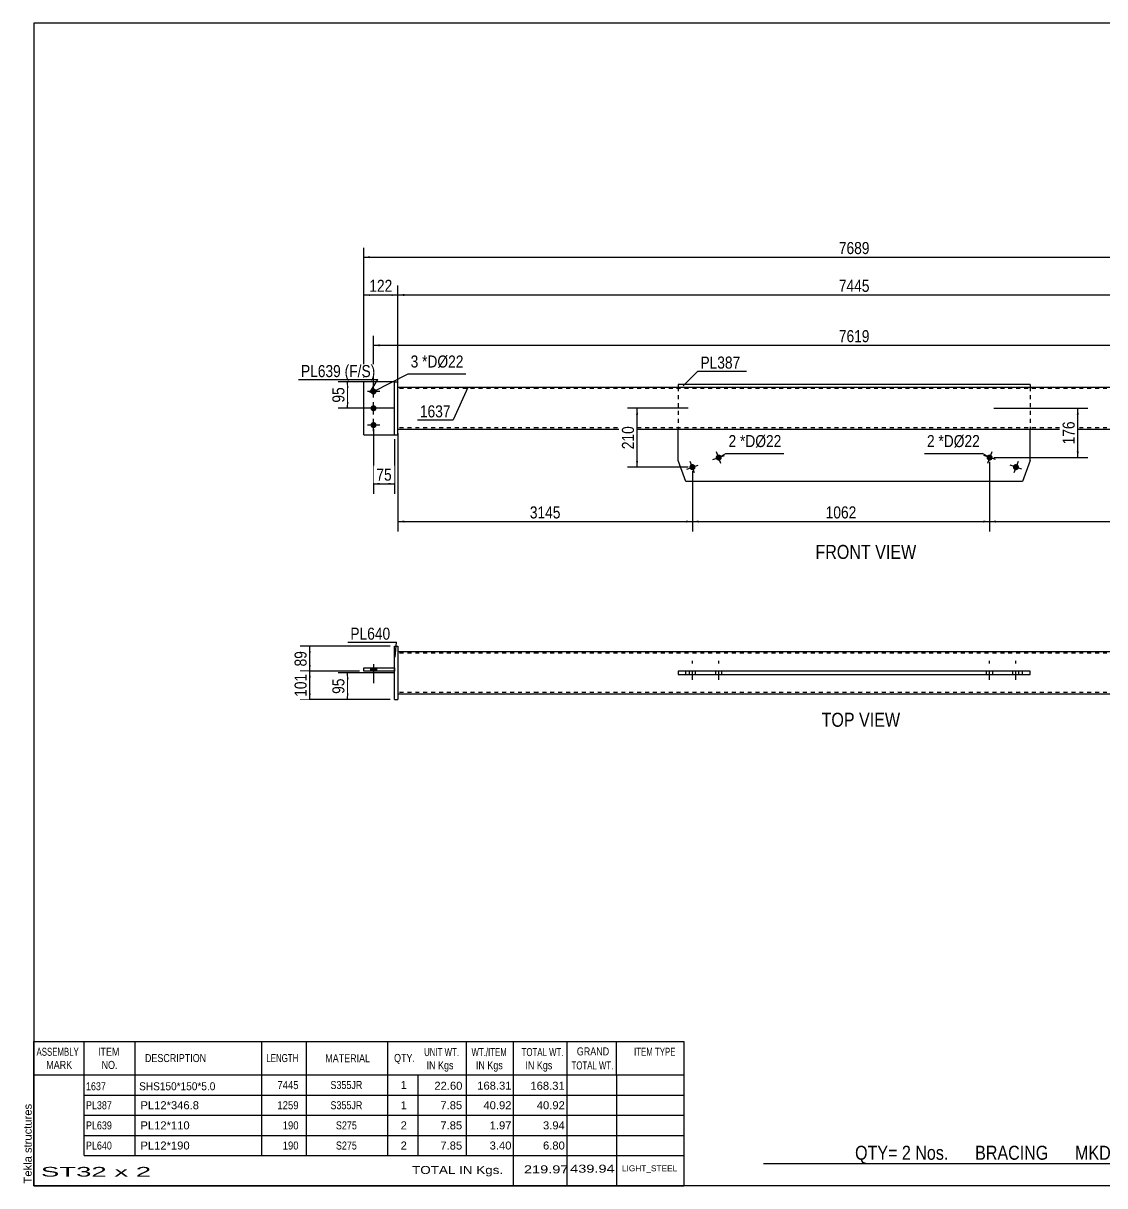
# Model space of a CAD drawing. Header units: millimetres. Extents: x 2 to 405, y 5 to 282.
# Drawn here: x 2.5 to 260.2, y 5 to 282 of the extents above; entities that cross this region are included whole.
import ezdxf

# ---------------------------------------------------------------- set-up
doc = ezdxf.new("R2010")
doc.units = ezdxf.units.MM
doc.linetypes.add('DXK_LINE_DOT1', pattern=[1.8814, 0.9407, -0.9407])
doc.linetypes.add('DXK_LINE_DOT2', pattern=[3.9198, 1.9599, -1.9599])
doc.styles.add('Arial', font='ARIAL.TTF', dxfattribs={"height": 0.2})
doc.styles.add('Arial Narrow', font='ARIALN.TTF', dxfattribs={"height": 0.2})

# ---------------------------------------------------------------- blocks, each defined once
blk = doc.blocks.new('Unknown-629094939-1772')
at = {"color": 5, "linetype": 'Continuous'}
for p, q in [((405, 282), (5, 282)), ((5, 282), (5, 5)), ((405, 5), (405, 282)), ((5, 5), (405, 5))]:
    blk.add_line(p, q, dxfattribs=at)
at = {"color": 174, "linetype": 'Continuous', "style": 'Arial'}
blk.add_text('Tekla structures', height=1.9102, rotation=90, dxfattribs=at).set_placement((4.5, 5.5))
blk = doc.blocks.new('Unknown-629094939-11 - 1222')
at = {"color": 0, "linetype": 'Continuous'}
blk.add_wipeout([(215.31, 154.35), (215.31, 157.85), (191.24, 157.85), (191.24, 154.35)], dxfattribs=at)
at = {"color": 6, "linetype": 'Continuous', "style": 'Arial Narrow'}
blk.add_text('FRONT VIEW', height=3.34, dxfattribs=at).set_placement((191.24, 154.35))
blk = doc.blocks.new('Unknown-629094939-12 - 1253')
at = {"color": 0, "linetype": 'Continuous'}
blk.add_wipeout([(211.45, 114.35), (211.45, 117.85), (192.7, 117.85), (192.7, 114.35)], dxfattribs=at)
at = {"color": 6, "linetype": 'Continuous', "style": 'Arial Narrow'}
blk.add_text('TOP VIEW', height=3.34, dxfattribs=at).set_placement((192.7, 114.35))
blk = doc.blocks.new('Part-629094939-1238 - 1222')
at = {"color": 2, "linetype": 'Continuous'}
for p, q in [((158.52, 195.92), (158.52, 195.25)), ((242.43, 195.92), (158.52, 195.92)), ((242.43, 195.92), (242.43, 195.25)), ((158.52, 177.81), (158.52, 185.25)), ((242.43, 177.81), (242.43, 185.25)), ((160.34, 172.8), (158.52, 177.81)), ((242.43, 177.81), (240.6, 172.8)), ((240.6, 172.8), (160.34, 172.8))]:
    blk.add_line(p, q, dxfattribs=at)
at = {"color": 7, "linetype": 'DXK_LINE_DOT1'}
for p, q in [((158.52, 195.25), (158.52, 185.25)), ((242.43, 195.25), (242.43, 185.25))]:
    blk.add_line(p, q, dxfattribs=at)
blk = doc.blocks.new('Part-629094939-1241 - 1222')
at = {"color": 2, "linetype": 'Continuous'}
for p, q in [((83.62, 183.92), (83.62, 196.58)), ((90.95, 196.58), (83.62, 196.58)), ((83.62, 183.92), (90.95, 183.92))]:
    blk.add_line(p, q, dxfattribs=at)
at = {"color": 7, "linetype": 'DXK_LINE_DOT1'}
blk.add_line((90.95, 183.92), (90.95, 196.58), dxfattribs=at)
blk = doc.blocks.new('Part-629094939-1242 - 1222')
at = {"color": 2, "linetype": 'Continuous'}
for p, q in [((90.95, 183.92), (90.95, 196.58)), ((90.95, 196.58), (91.75, 196.58)), ((91.75, 183.92), (91.75, 196.58)), ((90.95, 183.92), (91.75, 183.92))]:
    blk.add_line(p, q, dxfattribs=at)
blk = doc.blocks.new('Part-629094939-1243 - 1222')
at = {"color": 2, "linetype": 'Continuous'}
for p, q in [((91.75, 195.25), (125.08, 195.25)), ((125.18, 195.25), (275.76, 195.25)), ((275.86, 195.25), (309.19, 195.25)), ((91.75, 185.25), (125.08, 185.25)), ((125.18, 185.25), (275.76, 185.25)), ((275.86, 185.25), (309.19, 185.25))]:
    blk.add_line(p, q, dxfattribs=at)
at = {"color": 7, "linetype": 'DXK_LINE_DOT1'}
for p, q in [((91.75, 185.25), (91.75, 195.25)), ((125.08, 194.92), (91.75, 194.92)), ((275.76, 194.92), (125.18, 194.92)), ((309.19, 194.92), (275.86, 194.92)), ((309.19, 185.25), (309.19, 195.25)), ((125.08, 185.58), (91.75, 185.58)), ((275.76, 185.58), (125.18, 185.58)), ((309.19, 185.58), (275.86, 185.58))]:
    blk.add_line(p, q, dxfattribs=at)
blk = doc.blocks.new('Bolt-629094939-1244 - 1222')
at = {"linetype": 'Continuous'}
for points in [[(167.95, 179.19, -1), (168.45, 177.81, -1)], [(161.68, 176.91, -1), (162.19, 175.53, -1)]]:
    blk.add_hatch(color=3, dxfattribs=at).paths.add_polyline_path(points)
at = {"color": 3, "linetype": 'Continuous'}
for p, q in [((162.44, 174.84), (161.43, 177.6)), ((166.82, 178), (169.58, 179)), ((168.7, 177.12), (167.7, 179.88)), ((160.56, 175.72), (163.31, 176.72))]:
    blk.add_line(p, q, dxfattribs=at)
blk = doc.blocks.new('Bolt-629094939-1245 - 1222')
at = {"linetype": 'Continuous'}
for points in [[(232.49, 177.81, -1), (232.99, 179.19, -1)], [(238.76, 175.53, -1), (239.26, 176.91, -1)]]:
    blk.add_hatch(color=3, dxfattribs=at).paths.add_polyline_path(points)
at = {"color": 3, "linetype": 'Continuous'}
for p, q in [((234.12, 178), (231.37, 179)), ((233.25, 179.88), (232.24, 177.12)), ((239.51, 177.6), (238.51, 174.84)), ((240.39, 175.72), (237.63, 176.72))]:
    blk.add_line(p, q, dxfattribs=at)
blk = doc.blocks.new('Bolt-629094939-1247 - 1222')
at = {"linetype": 'Continuous'}
for points in [[(85.95, 193.52, -1), (85.95, 194.98, -1)], [(85.95, 189.52, -1), (85.95, 190.98, -1)], [(85.95, 185.52, -1), (85.95, 186.98, -1)]]:
    blk.add_hatch(color=3, dxfattribs=at).paths.add_polyline_path(points)
at = {"color": 3, "linetype": 'Continuous'}
for p, q in [((87.42, 194.25), (84.48, 194.25)), ((85.95, 192.78), (85.95, 195.72)), ((85.95, 188.78), (85.95, 191.72)), ((87.42, 190.25), (84.48, 190.25)), ((87.42, 186.25), (84.48, 186.25)), ((85.95, 184.78), (85.95, 187.72))]:
    blk.add_line(p, q, dxfattribs=at)
blk = doc.blocks.new('Part-629094939-1254 - 1253')
at = {"color": 2, "linetype": 'Continuous'}
for p, q in [((242.43, 127.58), (158.52, 127.58)), ((158.52, 127.58), (158.52, 126.78)), ((242.43, 126.78), (242.43, 127.58)), ((158.52, 126.78), (242.43, 126.78))]:
    blk.add_line(p, q, dxfattribs=at)
at = {"color": 7, "linetype": 'DXK_LINE_DOT1'}
for p, q in [((160.34, 126.78), (160.34, 127.58)), ((240.6, 126.78), (240.6, 127.58))]:
    blk.add_line(p, q, dxfattribs=at)
blk = doc.blocks.new('Part-629094939-1257 - 1253')
at = {"color": 2, "linetype": 'Continuous'}
for p, q in [((83.62, 128.38), (90.95, 128.38)), ((83.62, 127.58), (83.62, 128.38)), ((90.95, 127.58), (83.62, 127.58)), ((90.95, 128.38), (90.95, 127.58))]:
    blk.add_line(p, q, dxfattribs=at)
blk = doc.blocks.new('Part-629094939-1258 - 1253')
at = {"color": 2, "linetype": 'Continuous'}
for p, q in [((90.95, 120.85), (90.95, 133.52)), ((90.95, 133.52), (91.75, 133.52)), ((91.75, 133.52), (91.75, 120.85)), ((90.95, 120.85), (91.75, 120.85))]:
    blk.add_line(p, q, dxfattribs=at)
blk = doc.blocks.new('Part-629094939-1259 - 1253')
at = {"color": 2, "linetype": 'Continuous'}
for p, q in [((125.08, 132.18), (91.75, 132.18)), ((275.76, 132.18), (125.18, 132.18)), ((309.19, 132.18), (275.86, 132.18)), ((91.75, 122.18), (125.08, 122.18)), ((125.18, 122.18), (275.76, 122.18)), ((275.86, 122.18), (309.19, 122.18))]:
    blk.add_line(p, q, dxfattribs=at)
at = {"color": 7, "linetype": 'DXK_LINE_DOT1'}
for p, q in [((91.75, 132.18), (91.75, 122.18)), ((125.08, 131.85), (91.75, 131.85)), ((275.76, 131.85), (125.18, 131.85)), ((309.19, 131.85), (275.86, 131.85)), ((309.19, 122.18), (309.19, 132.18)), ((242.43, 127.58), (158.52, 127.58)), ((158.52, 127.58), (158.52, 126.78)), ((242.43, 126.78), (242.43, 127.58)), ((158.52, 126.78), (242.43, 126.78)), ((125.08, 122.52), (91.75, 122.52)), ((275.76, 122.52), (125.18, 122.52)), ((309.19, 122.52), (275.86, 122.52))]:
    blk.add_line(p, q, dxfattribs=at)
blk = doc.blocks.new('Bolt-629094939-1260 - 1253')
at = {"color": 3, "linetype": 'DXK_LINE_DOT2'}
for p, q in [((161.2, 126.78), (161.2, 127.58)), ((161.93, 125.52), (161.93, 130.05)), ((162.67, 126.78), (162.67, 127.58)), ((167.47, 126.78), (167.47, 127.58)), ((168.2, 125.52), (168.2, 130.05)), ((168.93, 126.78), (168.93, 127.58))]:
    blk.add_line(p, q, dxfattribs=at)
blk = doc.blocks.new('Bolt-629094939-1261 - 1253')
at = {"color": 3, "linetype": 'DXK_LINE_DOT2'}
for p, q in [((232.01, 126.78), (232.01, 127.58)), ((232.74, 125.52), (232.74, 130.05)), ((233.48, 126.78), (233.48, 127.58)), ((238.27, 126.78), (238.27, 127.58)), ((239.01, 125.52), (239.01, 130.05)), ((239.74, 126.78), (239.74, 127.58))]:
    blk.add_line(p, q, dxfattribs=at)
blk = doc.blocks.new('Bolt-629094939-1263 - 1253')
at = {"linetype": 'Continuous'}
blk.add_hatch(color=3, dxfattribs=at).paths.add_polyline_path([(85.22, 127.58), (86.68, 127.58), (86.68, 128.38), (85.22, 128.38)])
blk.add_hatch(color=3, dxfattribs=at).paths.add_polyline_path([(85.22, 127.58), (86.68, 127.58), (86.68, 128.38), (85.22, 128.38)])
blk.add_hatch(color=3, dxfattribs=at).paths.add_polyline_path([(85.22, 127.58), (86.68, 127.58), (86.68, 128.38), (85.22, 128.38)])
at = {"color": 3, "linetype": 'Continuous'}
for p, q in [((85.22, 128.38), (85.22, 127.58)), ((85.22, 128.38), (85.22, 127.58)), ((85.22, 128.38), (85.22, 127.58)), ((85.95, 129.25), (85.95, 124.72)), ((85.95, 129.25), (85.95, 124.72)), ((85.95, 129.25), (85.95, 124.72)), ((86.68, 128.38), (86.68, 127.58)), ((86.68, 128.38), (86.68, 127.58)), ((86.68, 128.38), (86.68, 127.58))]:
    blk.add_line(p, q, dxfattribs=at)
blk = doc.blocks.new('StraightDimension-629094939-1321 - 1222')
at = {"linetype": 'Continuous'}
for points in [[(234.24, 163), (232.74, 163.25), (234.24, 163.5)], [(307.69, 163.5), (309.19, 163.25), (307.69, 163)]]:
    blk.add_hatch(color=7, dxfattribs=at).paths.add_polyline_path(points)
at = {"color": 7, "linetype": 'Continuous'}
for p, q in [((309.19, 184.25), (309.19, 160.85)), ((232.74, 177.5), (232.74, 160.85)), ((232.74, 163.25), (309.19, 163.25))]:
    blk.add_line(p, q, dxfattribs=at)
at = {"color": 0}
blk.add_wipeout([(275.22, 163.4), (275.22, 167.6), (266.71, 167.6), (266.71, 163.4)], dxfattribs=at)
at = {"color": 3, "style": 'Arial Narrow'}
blk.add_text('3239', height=2.863, dxfattribs=at).set_placement((267.31, 164))
blk = doc.blocks.new('StraightDimension-629094939-1273 - 1222')
at = {"linetype": 'Continuous'}
for points in [[(79.5, 195.08), (79.75, 196.58), (80, 195.08)], [(80, 191.75), (79.75, 190.25), (79.5, 191.75)]]:
    blk.add_hatch(color=7, dxfattribs=at).paths.add_polyline_path(points)
at = {"color": 7, "linetype": 'Continuous'}
for p, q in [((89.95, 196.58), (77.5, 196.58)), ((79.75, 190.25), (79.75, 196.58)), ((90.75, 190.25), (77.5, 190.25))]:
    blk.add_line(p, q, dxfattribs=at)
at = {"color": 0}
blk.add_wipeout([(79.6, 195.84), (75.4, 195.84), (75.4, 190.99), (79.6, 190.99)], dxfattribs=at)
at = {"color": 3, "style": 'Arial Narrow'}
blk.add_text('95', height=2.863, rotation=90.0002, dxfattribs=at).set_placement((79, 191.59))
blk = doc.blocks.new('StraightDimension-629094939-1300 - 1222')
at = {"linetype": 'Continuous'}
for points in [[(253.5, 188.75), (253.75, 190.25), (254, 188.75)], [(254, 180), (253.75, 178.5), (253.5, 180)]]:
    blk.add_hatch(color=7, dxfattribs=at).paths.add_polyline_path(points)
at = {"color": 7, "linetype": 'Continuous'}
for p, q in [((233.74, 190.25), (256.15, 190.25)), ((253.75, 178.5), (253.75, 190.25)), ((233.74, 178.5), (256.15, 178.5))]:
    blk.add_line(p, q, dxfattribs=at)
at = {"color": 0}
blk.add_wipeout([(253.6, 187.72), (249.4, 187.72), (249.4, 181.03), (253.6, 181.03)], dxfattribs=at)
at = {"color": 3, "style": 'Arial Narrow'}
blk.add_text('176', height=2.863, rotation=90.0002, dxfattribs=at).set_placement((253, 181.63))
blk = doc.blocks.new('StraightDimension-629094939-1305 - 1222')
at = {"linetype": 'Continuous'}
for points in [[(148.5, 188.75), (148.75, 190.25), (149, 188.75)], [(149, 177.72), (148.75, 176.22), (148.5, 177.72)]]:
    blk.add_hatch(color=7, dxfattribs=at).paths.add_polyline_path(points)
at = {"color": 7, "linetype": 'Continuous'}
for p, q in [((160.93, 190.25), (146.5, 190.25)), ((148.75, 176.22), (148.75, 190.25)), ((160.93, 176.22), (146.5, 176.22))]:
    blk.add_line(p, q, dxfattribs=at)
at = {"color": 0}
blk.add_wipeout([(148.6, 186.58), (144.4, 186.58), (144.4, 179.89), (148.6, 179.89)], dxfattribs=at)
at = {"color": 3, "style": 'Arial Narrow'}
blk.add_text('210', height=2.863, rotation=90.0002, dxfattribs=at).set_placement((148, 180.49))
blk = doc.blocks.new('StraightDimension-629094939-1310 - 1222')
at = {"linetype": 'Continuous'}
for points in [[(87.45, 172), (85.95, 172.25), (87.45, 172.5)], [(89.45, 172.5), (90.95, 172.25), (89.45, 172)]]:
    blk.add_hatch(color=7, dxfattribs=at).paths.add_polyline_path(points)
at = {"color": 7, "linetype": 'Continuous'}
for p, q in [((85.95, 185.25), (85.95, 169.85)), ((90.95, 182.92), (90.95, 169.85)), ((85.95, 172.25), (90.95, 172.25))]:
    blk.add_line(p, q, dxfattribs=at)
at = {"color": 0}
blk.add_wipeout([(90.88, 172.4), (90.88, 176.6), (86.02, 176.6), (86.02, 172.4)], dxfattribs=at)
at = {"color": 3, "style": 'Arial Narrow'}
blk.add_text('75', height=2.863, dxfattribs=at).set_placement((86.62, 173))
blk = doc.blocks.new('StraightDimension-629094939-1322 - 1222')
at = {"linetype": 'Continuous'}
for points in [[(163.43, 163), (161.93, 163.25), (163.43, 163.5)], [(231.24, 163.5), (232.74, 163.25), (231.24, 163)]]:
    blk.add_hatch(color=7, dxfattribs=at).paths.add_polyline_path(points)
at = {"color": 7, "linetype": 'Continuous'}
for p, q in [((232.74, 177.5), (232.74, 160.85)), ((161.93, 175.22), (161.93, 160.85)), ((161.93, 163.25), (232.74, 163.25))]:
    blk.add_line(p, q, dxfattribs=at)
at = {"color": 0}
blk.add_wipeout([(201.6, 163.4), (201.6, 167.6), (193.08, 167.6), (193.08, 163.4)], dxfattribs=at)
at = {"color": 3, "style": 'Arial Narrow'}
blk.add_text('1062', height=2.863, dxfattribs=at).set_placement((193.68, 164))
blk = doc.blocks.new('StraightDimension-629094939-1323 - 1222')
at = {"linetype": 'Continuous'}
for points in [[(93.25, 163), (91.75, 163.25), (93.25, 163.5)], [(160.43, 163.5), (161.93, 163.25), (160.43, 163)]]:
    blk.add_hatch(color=7, dxfattribs=at).paths.add_polyline_path(points)
at = {"color": 7, "linetype": 'Continuous'}
for p, q in [((91.75, 184.25), (91.75, 160.85)), ((161.93, 175.22), (161.93, 160.85)), ((91.75, 163.25), (161.93, 163.25))]:
    blk.add_line(p, q, dxfattribs=at)
at = {"color": 0}
blk.add_wipeout([(131.1, 163.4), (131.1, 167.6), (122.59, 167.6), (122.59, 163.4)], dxfattribs=at)
at = {"color": 3, "style": 'Arial Narrow'}
blk.add_text('3145', height=2.863, dxfattribs=at).set_placement((123.19, 164))
blk = doc.blocks.new('StraightDimension-629094939-1333 - 1222')
at = {"linetype": 'Continuous'}
for points in [[(87.45, 205), (85.95, 205.25), (87.45, 205.5)], [(313.49, 205.5), (314.99, 205.25), (313.49, 205)]]:
    blk.add_hatch(color=7, dxfattribs=at).paths.add_polyline_path(points)
at = {"color": 7, "linetype": 'Continuous'}
for p, q in [((85.95, 195.25), (85.95, 207.5)), ((85.95, 205.25), (314.99, 205.25)), ((314.99, 195.25), (314.99, 207.5))]:
    blk.add_line(p, q, dxfattribs=at)
at = {"color": 0}
blk.add_wipeout([(204.73, 205.4), (204.73, 209.6), (196.22, 209.6), (196.22, 205.4)], dxfattribs=at)
at = {"color": 3, "style": 'Arial Narrow'}
blk.add_text('7619', height=2.863, dxfattribs=at).set_placement((196.82, 206))
blk = doc.blocks.new('StraightDimension-629094939-1340 - 1222')
at = {"linetype": 'Continuous'}
for points in [[(93.25, 217), (91.75, 217.25), (93.25, 217.5)], [(307.69, 217.5), (309.19, 217.25), (307.69, 217)]]:
    blk.add_hatch(color=7, dxfattribs=at).paths.add_polyline_path(points)
at = {"color": 7, "linetype": 'Continuous'}
for p, q in [((91.75, 196.25), (91.75, 219.5)), ((309.19, 196.25), (309.19, 219.5)), ((91.75, 217.25), (309.19, 217.25))]:
    blk.add_line(p, q, dxfattribs=at)
at = {"color": 0}
blk.add_wipeout([(204.73, 217.4), (204.73, 221.6), (196.22, 221.6), (196.22, 217.4)], dxfattribs=at)
at = {"color": 3, "style": 'Arial Narrow'}
blk.add_text('7445', height=2.863, dxfattribs=at).set_placement((196.82, 218))
blk = doc.blocks.new('StraightDimension-629094939-1341 - 1222')
at = {"linetype": 'Continuous'}
for points in [[(85.12, 217), (83.62, 217.25), (85.12, 217.5)], [(90.25, 217.5), (91.75, 217.25), (90.25, 217)]]:
    blk.add_hatch(color=7, dxfattribs=at).paths.add_polyline_path(points)
at = {"color": 7, "linetype": 'Continuous'}
for p, q in [((83.62, 197.58), (83.62, 219.5)), ((91.75, 196.25), (91.75, 219.5)), ((83.62, 217.25), (91.75, 217.25))]:
    blk.add_line(p, q, dxfattribs=at)
at = {"color": 0}
blk.add_wipeout([(91.03, 217.4), (91.03, 221.6), (84.34, 221.6), (84.34, 217.4)], dxfattribs=at)
at = {"color": 3, "style": 'Arial Narrow'}
blk.add_text('122', height=2.863, dxfattribs=at).set_placement((84.94, 218))
blk = doc.blocks.new('StraightDimension-629094939-1347 - 1222')
at = {"linetype": 'Continuous'}
for points in [[(85.12, 226), (83.62, 226.25), (85.12, 226.5)], [(315.83, 226.5), (317.33, 226.25), (315.83, 226)]]:
    blk.add_hatch(color=7, dxfattribs=at).paths.add_polyline_path(points)
at = {"color": 7, "linetype": 'Continuous'}
for p, q in [((83.62, 197.58), (83.62, 228.5)), ((317.33, 197.58), (317.33, 228.5)), ((83.62, 226.25), (317.33, 226.25))]:
    blk.add_line(p, q, dxfattribs=at)
at = {"color": 0}
blk.add_wipeout([(204.73, 226.4), (204.73, 230.6), (196.22, 230.6), (196.22, 226.4)], dxfattribs=at)
at = {"color": 3, "style": 'Arial Narrow'}
blk.add_text('7689', height=2.863, dxfattribs=at).set_placement((196.82, 227))
blk = doc.blocks.new('StraightDimension-629094939-1351 - 1253')
at = {"linetype": 'Continuous'}
for points in [[(79.5, 125.68), (79.75, 127.18), (80, 125.68)], [(80, 122.35), (79.75, 120.85), (79.5, 122.35)]]:
    blk.add_hatch(color=7, dxfattribs=at).paths.add_polyline_path(points)
at = {"color": 7, "linetype": 'Continuous'}
for p, q in [((90.75, 127.18), (77.5, 127.18)), ((79.75, 120.85), (79.75, 127.18)), ((89.95, 120.85), (77.5, 120.85))]:
    blk.add_line(p, q, dxfattribs=at)
at = {"color": 0}
blk.add_wipeout([(79.6, 126.45), (75.4, 126.45), (75.4, 121.59), (79.6, 121.59)], dxfattribs=at)
at = {"color": 3, "style": 'Arial Narrow'}
blk.add_text('95', height=2.863, rotation=90.0002, dxfattribs=at).set_placement((79, 122.19))
blk = doc.blocks.new('StraightDimension-629094939-1369 - 1253')
at = {"linetype": 'Continuous'}
for points in [[(70.5, 132.02), (70.75, 133.52), (71, 132.02)], [(71, 129.08), (70.75, 127.58), (70.5, 129.08)]]:
    blk.add_hatch(color=7, dxfattribs=at).paths.add_polyline_path(points)
at = {"color": 7, "linetype": 'Continuous'}
for p, q in [((89.95, 133.52), (68.5, 133.52)), ((70.75, 127.58), (70.75, 133.52)), ((82.62, 127.58), (68.5, 127.58))]:
    blk.add_line(p, q, dxfattribs=at)
at = {"color": 0}
blk.add_wipeout([(70.6, 132.98), (66.4, 132.98), (66.4, 128.12), (70.6, 128.12)], dxfattribs=at)
at = {"color": 3, "style": 'Arial Narrow'}
blk.add_text('89', height=2.863, rotation=90.0002, dxfattribs=at).set_placement((70, 128.72))
blk = doc.blocks.new('StraightDimension-629094939-1370 - 1253')
at = {"linetype": 'Continuous'}
for points in [[(70.5, 126.08), (70.75, 127.58), (71, 126.08)], [(71, 122.35), (70.75, 120.85), (70.5, 122.35)]]:
    blk.add_hatch(color=7, dxfattribs=at).paths.add_polyline_path(points)
at = {"color": 7, "linetype": 'Continuous'}
for p, q in [((82.62, 127.58), (68.5, 127.58)), ((70.75, 120.85), (70.75, 127.58)), ((89.95, 120.85), (68.5, 120.85))]:
    blk.add_line(p, q, dxfattribs=at)
at = {"color": 0}
blk.add_wipeout([(70.6, 127.56), (66.4, 127.56), (66.4, 120.88), (70.6, 120.88)], dxfattribs=at)
at = {"color": 3, "style": 'Arial Narrow'}
blk.add_text('101', height=2.863, rotation=90.0002, dxfattribs=at).set_placement((70, 121.48))
blk = doc.blocks.new('CBS_BOM-629094939-2003')
at = {"color": 7, "linetype": 'Continuous'}
for p, q in [((4.97, 31.37), (4.97, 39.37)), ((4.97, 39.37), (159.89, 39.37)), ((16.97, 31.37), (16.97, 39.37)), ((29.16, 31.37), (29.16, 39.37)), ((59.32, 31.37), (59.32, 39.37)), ((70, 31.37), (70, 39.37)), ((89.32, 31.37), (89.32, 39.37)), ((108.12, 31.37), (108.12, 39.37)), ((119.33, 31.37), (119.33, 39.37)), ((132.12, 31.37), (132.12, 39.37)), ((143.87, 31.37), (143.87, 39.37)), ((159.89, 39.36), (159.89, 31.38)), ((4.97, 31.37), (159.89, 31.37)), ((4.97, 26.57), (4.97, 31.37)), ((16.97, 26.57), (16.97, 31.37)), ((29.16, 26.57), (29.16, 31.37)), ((59.32, 26.57), (59.32, 31.37)), ((70, 26.57), (70, 31.37)), ((89.32, 26.57), (89.32, 31.37)), ((96.58, 26.57), (96.58, 31.37)), ((108.12, 26.57), (108.12, 31.37)), ((119.33, 26.57), (119.33, 31.37)), ((132.12, 26.57), (132.12, 31.37)), ((143.89, 26.57), (143.89, 31.37)), ((159.89, 31.37), (159.89, 26.57)), ((4.97, 21.77), (4.97, 26.57)), ((16.97, 26.57), (159.89, 26.57)), ((16.97, 21.77), (16.97, 26.57)), ((29.16, 21.77), (29.16, 26.57)), ((59.32, 21.77), (59.32, 26.57)), ((70, 21.77), (70, 26.57)), ((89.32, 21.77), (89.32, 26.57)), ((96.58, 21.77), (96.58, 26.57)), ((108.12, 21.77), (108.12, 26.57)), ((119.33, 21.77), (119.33, 26.57)), ((132.12, 21.77), (132.12, 26.57)), ((143.89, 21.77), (143.89, 26.57)), ((159.89, 26.56), (159.89, 21.77)), ((4.97, 16.97), (4.97, 21.77)), ((16.97, 21.77), (159.89, 21.77)), ((16.97, 16.97), (16.97, 21.77)), ((29.16, 16.97), (29.16, 21.77)), ((59.32, 16.97), (59.32, 21.77)), ((70, 16.97), (70, 21.77)), ((89.32, 16.97), (89.32, 21.77)), ((96.58, 16.97), (96.58, 21.77)), ((108.12, 16.97), (108.12, 21.77)), ((119.33, 16.97), (119.33, 21.77)), ((132.12, 16.97), (132.12, 21.77)), ((143.89, 16.97), (143.89, 21.77)), ((159.89, 21.76), (159.89, 16.97)), ((4.97, 12.17), (4.97, 16.97)), ((16.97, 16.97), (159.89, 16.97)), ((16.97, 12.17), (16.97, 16.97)), ((29.16, 12.17), (29.16, 16.97)), ((59.32, 12.17), (59.32, 16.97)), ((70, 12.17), (70, 16.97)), ((89.32, 12.17), (89.32, 16.97)), ((96.58, 12.17), (96.58, 16.97)), ((108.12, 12.17), (108.12, 16.97)), ((119.33, 12.17), (119.33, 16.97)), ((132.12, 12.17), (132.12, 16.97)), ((143.89, 12.17), (143.89, 16.97)), ((159.89, 16.96), (159.89, 12.17)), ((4.97, 4.97), (4.97, 12.15)), ((16.97, 12.17), (159.89, 12.17)), ((119.33, 4.97), (119.33, 12.15)), ((132.12, 4.97), (132.12, 12.15)), ((143.93, 4.97), (143.93, 12.15)), ((159.89, 12.17), (159.89, 4.97)), ((4.97, 4.97), (159.89, 4.97))]:
    blk.add_line(p, q, dxfattribs=at)
at = {"color": 3, "linetype": 'Continuous', "style": 'Arial'}
for s, height, width, p in [('ASSEMBLY', 1.91, 0.7, (5.65, 35.94)), ('ITEM', 1.91, 0.8, (20.3, 35.94)), ('DESCRIPTION', 1.9102, 0.8, (31.48, 34.44)), ('LENGTH', 1.91, 0.7, (60.43, 34.44)), ('MATERIAL', 1.91, 0.8, (74.45, 34.39)), ('QTY.', 1.91, 0.8, (90.84, 34.47)), ('UNIT WT.', 1.91, 0.7, (98.01, 35.87)), ('WT./ITEM', 1.91, 0.7, (109.3, 35.87)), ('TOTAL WT.', 1.91, 0.7, (121.24, 35.87)), ('GRAND', 1.91, 0.8, (134.39, 36.03)), ('ITEM TYPE', 1.91, 0.7, (148.03, 35.95)), ('MARK', 1.91, 0.8, (7.97, 32.81)), ('NO.', 1.91, 0.8, (21.15, 32.81)), ('IN Kgs', 1.91, 0.8, (98.59, 32.73)), ('IN Kgs', 1.91, 0.8, (110.34, 32.73)), ('IN Kgs', 1.91, 0.8, (122.13, 32.73)), ('TOTAL WT.', 1.91, 0.7, (133.13, 32.69))]:
    blk.add_text(s, height=height, dxfattribs=dict(at, width=width)).set_placement(p)
at = {"color": 7, "linetype": 'Continuous', "style": 'Arial'}
for s, height, width, p in [('1637', 1.91, 0.8, (17.43, 27.72)), ('SHS150*150*5.0', 1.9102, 0.9, (30.1, 27.72)), ('7445', 1.91, 0.85, (63.04, 28)), ('S355JR', 1.91, 0.8, (75.69, 28.03)), ('PL387', 1.91, 0.8, (17.43, 23.2)), ('1259', 1.91, 0.85, (63.04, 23.2)), ('S355JR', 1.91, 0.8, (75.69, 23.2)), ('PL639', 1.91, 0.8, (17.43, 18.4)), ('190', 1.91, 0.85, (64.3, 18.4)), ('S275', 1.91, 0.8, (76.99, 18.4)), ('PL640', 1.91, 0.8, (17.43, 13.6)), ('190', 1.91, 0.85, (64.3, 13.6)), ('S275', 1.91, 0.8, (76.99, 13.6))]:
    blk.add_text(s, height=height, dxfattribs=dict(at, width=width)).set_placement(p)
for s, p in [('1', (92.41, 28.03)), ('22.60', (100.44, 27.84)), ('168.31', (110.66, 27.87)), ('168.31', (123.33, 27.84)), ('PL12*346.8', (30.41, 23.2)), ('1', (92.41, 23.2)), ('7.85', (101.88, 23.2)), ('40.92', (112.14, 23.2)), ('40.92', (124.85, 23.2)), ('PL12*110', (30.41, 18.4)), ('2', (92.41, 18.4)), ('7.85', (101.88, 18.4)), ('1.97', (113.62, 18.4)), ('3.94', (126.33, 18.4)), ('PL12*190', (30.41, 13.6)), ('2', (92.41, 13.6)), ('7.85', (101.88, 13.6)), ('3.40', (113.62, 13.6)), ('6.80', (126.33, 13.6))]:
    blk.add_text(s, height=1.91, dxfattribs=at).set_placement(p)
at = {"color": 6, "linetype": 'Continuous', "style": 'Arial'}
for s, height, width, p in [('ST32 x 2', 2.292, 2.05, (6.69, 7.16)), ('TOTAL IN Kgs.', 1.9102, 1.2, (95.13, 7.77)), ('219.97', 1.91, 1.3, (121.79, 7.92)), ('439.94', 1.91, 1.3, (132.79, 8.08))]:
    blk.add_text(s, height=height, dxfattribs=dict(at, width=width)).set_placement(p)
blk.add_text('LIGHT_STEEL', height=1.4135, dxfattribs=at).set_placement((145.14, 8.42))
blk = doc.blocks.new('CBS_CALLOFF-629094939-2004')
at = {"color": 7, "linetype": 'Continuous'}
blk.add_line((178.88, 10.27), (295.11, 10.25), dxfattribs=at)
at = {"color": 3, "linetype": 'Continuous', "style": 'Arial Narrow'}
blk.add_text('QTY= 2 Nos.      BRACING      MKD : ST32', height=3.3405, dxfattribs=at).set_placement((200.68, 11.16))
blk = doc.blocks.new('Mark-629094939-1391 - 1222')
at = {"color": 0}
blk.add_wipeout([(104.3, 188.08), (104.3, 191.08), (96.99, 191.08), (96.99, 188.08)], dxfattribs=at)
blk.add_wipeout([(104.3, 188.08), (104.3, 191.08), (96.99, 191.08), (96.99, 188.08)], dxfattribs=at)
at = {"color": 7, "linetype": 'Continuous'}
for p in [(108.43, 195.22), (96.39, 187.48)]:
    blk.add_line(p, (104.9, 187.48), dxfattribs=at)
at = {"color": 3, "style": 'Arial Narrow'}
blk.add_text('1637', height=2.863, dxfattribs=at).set_placement((96.99, 188.08))
blk = doc.blocks.new('Mark-629094939-1382 - 1222')
at = {"color": 0}
blk.add_wipeout([(173.34, 199.7), (173.34, 202.7), (163.84, 202.7), (163.84, 199.7)], dxfattribs=at)
blk.add_wipeout([(173.34, 199.7), (173.34, 202.7), (163.84, 202.7), (163.84, 199.7)], dxfattribs=at)
at = {"color": 7, "linetype": 'Continuous'}
for p, q in [((159.7, 195.57), (163.24, 199.1)), ((163.24, 199.1), (174.84, 199.1))]:
    blk.add_line(p, q, dxfattribs=at)
at = {"color": 3, "style": 'Arial Narrow'}
blk.add_text('PL387', height=2.863, dxfattribs=at).set_placement((163.84, 199.7))
blk = doc.blocks.new('Mark-629094939-1388 - 1222')
at = {"color": 0}
blk.add_wipeout([(78.16, 197.68), (78.16, 200.68), (68.66, 200.68), (68.66, 197.68)], dxfattribs=at)
blk.add_wipeout([(78.16, 197.68), (78.16, 200.68), (68.66, 200.68), (68.66, 197.68)], dxfattribs=at)
blk.add_wipeout([(86.36, 197.68), (86.36, 200.68), (79.06, 200.68), (79.06, 197.68)], dxfattribs=at)
blk.add_wipeout([(86.36, 197.68), (86.36, 200.68), (79.06, 200.68), (79.06, 197.68)], dxfattribs=at)
at = {"color": 7, "linetype": 'Continuous'}
for p in [(68.06, 197.08), (85.1, 194.03)]:
    blk.add_line(p, (86.96, 197.08), dxfattribs=at)
at = {"color": 3, "style": 'Arial Narrow'}
for s, p in [('PL639', (68.66, 197.68)), ('(F/', (79.06, 197.68)), ('S)', (83.08, 197.68))]:
    blk.add_text(s, height=2.863, dxfattribs=at).set_placement(p)
blk = doc.blocks.new('Mark-629094939-1406 - 1222')
at = {"color": 7, "linetype": 'Continuous'}
for p, q in [((168.2, 178.5), (169.93, 179.5)), ((169.93, 179.5), (183.72, 179.5))]:
    blk.add_line(p, q, dxfattribs=at)
at = {"color": 0}
blk.add_wipeout([(172.36, 181), (172.36, 184), (170.53, 184), (170.53, 181)], dxfattribs=at)
blk.add_wipeout([(172.36, 181), (172.36, 184), (170.53, 184), (170.53, 181)], dxfattribs=at)
blk.add_wipeout([(176.91, 181), (176.91, 184), (173.26, 184), (173.26, 181)], dxfattribs=at)
blk.add_wipeout([(176.91, 181), (176.91, 184), (173.26, 184), (173.26, 181)], dxfattribs=at)
at = {"color": 3, "style": 'Arial Narrow'}
blk.add_text('2', height=2.86, dxfattribs=at).set_placement((170.53, 181))
at = {"color": 0}
blk.add_wipeout([(183.12, 181), (183.12, 184), (176.91, 184), (176.91, 181)], dxfattribs=at)
blk.add_wipeout([(183.12, 181), (183.12, 184), (176.91, 184), (176.91, 181)], dxfattribs=at)
at = {"color": 3, "style": 'Arial Narrow'}
for s, p in [('*D', (173.26, 181)), ('Ø22', (176.91, 181))]:
    blk.add_text(s, height=2.863, dxfattribs=at).set_placement(p)
blk = doc.blocks.new('Mark-629094939-1407 - 1222')
at = {"color": 7, "linetype": 'Continuous'}
for p in [(217.22, 179.5), (232.74, 178.5)]:
    blk.add_line(p, (231.01, 179.5), dxfattribs=at)
at = {"color": 0}
blk.add_wipeout([(219.65, 181), (219.65, 184), (217.82, 184), (217.82, 181)], dxfattribs=at)
blk.add_wipeout([(219.65, 181), (219.65, 184), (217.82, 184), (217.82, 181)], dxfattribs=at)
blk.add_wipeout([(224.2, 181), (224.2, 184), (220.55, 184), (220.55, 181)], dxfattribs=at)
blk.add_wipeout([(224.2, 181), (224.2, 184), (220.55, 184), (220.55, 181)], dxfattribs=at)
at = {"color": 3, "style": 'Arial Narrow'}
blk.add_text('2', height=2.86, dxfattribs=at).set_placement((217.82, 181))
at = {"color": 0}
blk.add_wipeout([(230.41, 181), (230.41, 184), (224.2, 184), (224.2, 181)], dxfattribs=at)
blk.add_wipeout([(230.41, 181), (230.41, 184), (224.2, 184), (224.2, 181)], dxfattribs=at)
at = {"color": 3, "style": 'Arial Narrow'}
for s, p in [('*D', (220.55, 181)), ('Ø22', (224.2, 181))]:
    blk.add_text(s, height=2.863, dxfattribs=at).set_placement(p)
blk = doc.blocks.new('Mark-629094939-1409 - 1222')
at = {"color": 7, "linetype": 'Continuous'}
for p, q in [((85.95, 194.25), (94.19, 198.46)), ((94.19, 198.46), (107.98, 198.46))]:
    blk.add_line(p, q, dxfattribs=at)
at = {"color": 0}
blk.add_wipeout([(96.62, 199.96), (96.62, 202.96), (94.79, 202.96), (94.79, 199.96)], dxfattribs=at)
blk.add_wipeout([(96.62, 199.96), (96.62, 202.96), (94.79, 202.96), (94.79, 199.96)], dxfattribs=at)
blk.add_wipeout([(101.17, 199.96), (101.17, 202.96), (97.52, 202.96), (97.52, 199.96)], dxfattribs=at)
blk.add_wipeout([(101.17, 199.96), (101.17, 202.96), (97.52, 202.96), (97.52, 199.96)], dxfattribs=at)
at = {"color": 3, "style": 'Arial Narrow'}
blk.add_text('3', height=2.86, dxfattribs=at).set_placement((94.79, 199.96))
at = {"color": 0}
blk.add_wipeout([(107.38, 199.96), (107.38, 202.96), (101.17, 202.96), (101.17, 199.96)], dxfattribs=at)
blk.add_wipeout([(107.38, 199.96), (107.38, 202.96), (101.17, 202.96), (101.17, 199.96)], dxfattribs=at)
at = {"color": 3, "style": 'Arial Narrow'}
for s, p in [('*D', (97.52, 199.96)), ('Ø22', (101.17, 199.96))]:
    blk.add_text(s, height=2.863, dxfattribs=at).set_placement(p)
blk = doc.blocks.new('Mark-629094939-1379 - 1253')
at = {"color": 0}
blk.add_wipeout([(89.93, 135.1), (89.93, 138.1), (80.43, 138.1), (80.43, 135.1)], dxfattribs=at)
blk.add_wipeout([(89.93, 135.1), (89.93, 138.1), (80.43, 138.1), (80.43, 135.1)], dxfattribs=at)
at = {"color": 7, "linetype": 'Continuous'}
for p in [(79.83, 134.5), (91.13, 130.96)]:
    blk.add_line(p, (91.43, 134.5), dxfattribs=at)
at = {"color": 3, "style": 'Arial Narrow'}
blk.add_text('PL640', height=2.863, dxfattribs=at).set_placement((80.43, 135.1))

msp = doc.modelspace()

# ---------------------------------------------------------------- block references
for name in ['Unknown-629094939-1772', 'Part-629094939-1241 - 1222', 'Bolt-629094939-1247 - 1222', 'Part-629094939-1242 - 1222', 'Part-629094939-1243 - 1222', 'Part-629094939-1238 - 1222', 'Bolt-629094939-1244 - 1222', 'Bolt-629094939-1245 - 1222', 'Part-629094939-1258 - 1253', 'Part-629094939-1259 - 1253', 'Part-629094939-1257 - 1253', 'Bolt-629094939-1263 - 1253', 'Part-629094939-1254 - 1253', 'Bolt-629094939-1260 - 1253', 'Bolt-629094939-1261 - 1253', 'CBS_BOM-629094939-2003', 'CBS_CALLOFF-629094939-2004']:
    msp.add_blockref(name, (0, 0))

# ---------------------------------------------------------------- next in the draw order: block references
for name in ['StraightDimension-629094939-1273 - 1222', 'StraightDimension-629094939-1305 - 1222', 'StraightDimension-629094939-1310 - 1222', 'StraightDimension-629094939-1321 - 1222', 'Unknown-629094939-11 - 1222', 'StraightDimension-629094939-1351 - 1253', 'Unknown-629094939-12 - 1253']:
    msp.add_blockref(name, (0, 0))

# ---------------------------------------------------------------- next in the draw order: block references
for name in ['StraightDimension-629094939-1333 - 1222', 'StraightDimension-629094939-1300 - 1222', 'StraightDimension-629094939-1369 - 1253']:
    msp.add_blockref(name, (0, 0))

# ---------------------------------------------------------------- next in the draw order: block references
for name in ['StraightDimension-629094939-1340 - 1222', 'StraightDimension-629094939-1322 - 1222', 'Mark-629094939-1379 - 1253', 'StraightDimension-629094939-1370 - 1253']:
    msp.add_blockref(name, (0, 0))

# ---------------------------------------------------------------- next in the draw order: block references
for name in ['StraightDimension-629094939-1341 - 1222', 'Mark-629094939-1391 - 1222', 'StraightDimension-629094939-1323 - 1222', 'Mark-629094939-1406 - 1222', 'Mark-629094939-1407 - 1222']:
    msp.add_blockref(name, (0, 0))

# ---------------------------------------------------------------- next in the draw order: block references
msp.add_blockref('StraightDimension-629094939-1347 - 1222', (0, 0))

# ---------------------------------------------------------------- next in the draw order: block references
for name in ['Mark-629094939-1382 - 1222', 'Mark-629094939-1388 - 1222']:
    msp.add_blockref(name, (0, 0))

# ---------------------------------------------------------------- next in the draw order: block references
msp.add_blockref('Mark-629094939-1409 - 1222', (0, 0))

doc.saveas('drawing.dxf')
